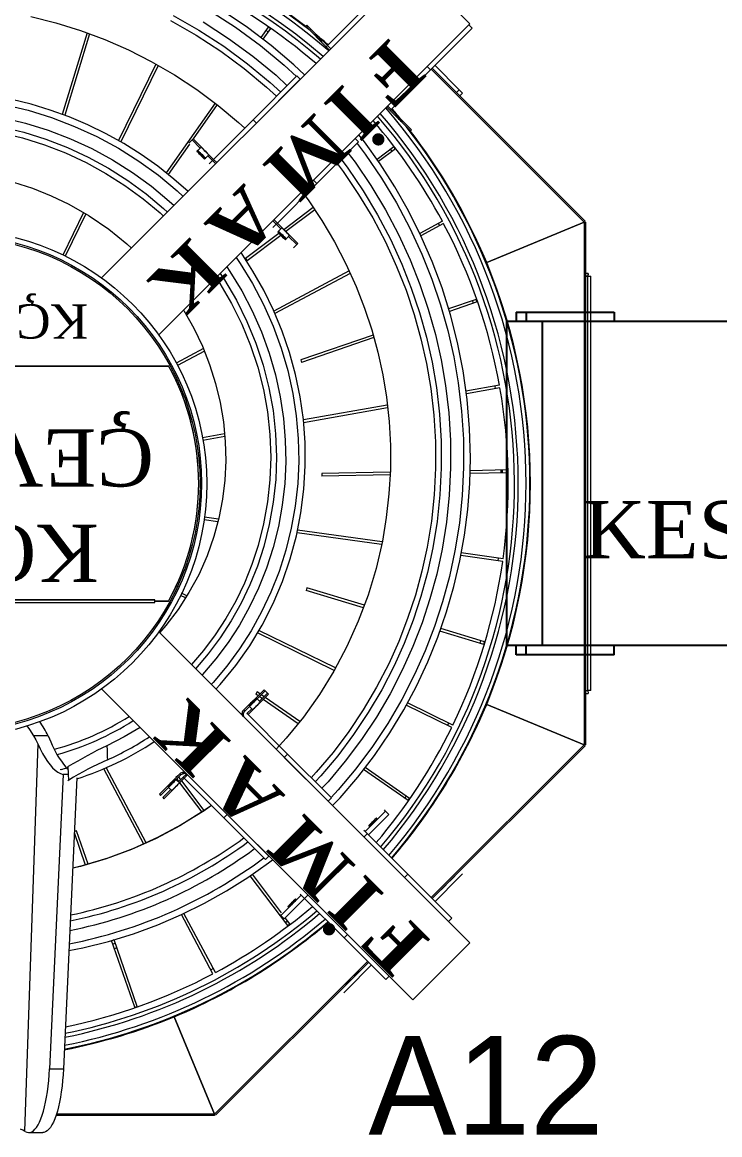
# Model space of a CAD drawing. Header units: millimetres. Extents: x 7703 to 14147, y -5820 to 95.
# Drawn here: x 10778.9 to 10839.9, y -3206.7 to -3109.4 of the extents above; entities that cross this region are included whole.
import ezdxf
from ezdxf.enums import TextEntityAlignment as Align

# ---------------------------------------------------------------- set-up
doc = ezdxf.new("R2010")
doc.units = ezdxf.units.MM
doc.layers.add('Layer1', color=1, linetype='Continuous')
doc.layers.add('Layer2', color=4, linetype='Continuous')
doc.layers.add('Layer5', color=33, linetype='Continuous', lineweight=15)
doc.styles.get("Standard").update_dxf_attribs({"font": 'stylu.ttf', "height": 10})
doc.styles.add('TAKSİM', font='GOTHIC.TTF', dxfattribs={"height": 20})

# ---------------------------------------------------------------- blocks, each defined once
blk = doc.blocks.new('A$C55C01664')
at = {"layer": 'Layer2', "lineweight": 15}
for p, q in [((-2303.15, 458.08), (-2315.33, 458.08)), ((-2311, 118.04), (-2299.41, 456.75)), ((-2299.82, 457.01), (-2299.41, 456.75)), ((-2600, 309.18), (-2466.27, 442.91)), ((-2599.17, 308.35), (-2465.44, 442.08)), ((-2466.27, 442.91), (-2466.27, 442.91)), ((-2465.44, 443.25), (-2326.86, 443.25)), ((-2465.44, 443.25), (-2465.44, 442.91)), ((-2430.13, 356.82), (-2465.44, 442.08)), ((-2465.44, 442.08), (-2430.13, 356.82)), ((-2465.44, 442.08), (-2327.24, 442.08)), ((-2345.19, 147.83), (-2333.37, 402.17)), ((-2321.19, 402.17), (-2333.37, 402.17)), ((-2333.15, 144.87), (-2321.19, 402.17)), ((-2638.72, 342.07), (-2688.63, 292.16)), ((-2638.72, 342.07), (-2366.77, 70.12)), ((-2395.67, 348.5), (-2397.89, 347.73)), ((-2397.89, 347.73), (-2377.75, 289.41)), ((-2395.67, 348.5), (-2375.5, 290.1)), ((-2602.5, 311.68), (-2581.28, 332.89)), ((-2581.28, 332.89), (-2578.37, 335.8)), ((-2578.37, 335.8), (-2578.37, 335.8)), ((-2618.02, 321.37), (-2615.11, 324.29)), ((-2618.02, 321.37), (-2581.6, 284.96)), ((-2615.11, 324.29), (-2578.69, 287.87)), ((-2592.3, 316.88), (-2587.94, 321.25)), ((-2580.24, 328.94), (-2584.61, 324.57)), ((-2466.18, 318.08), (-2438.65, 266.41)), ((-2462.25, 315.72), (-2464.33, 314.61)), ((-2464.1, 319.19), (-2436.54, 267.46)), ((-2688.63, 292.16), (-2416.68, 20.21)), ((-2581.6, 284.96), (-2578.69, 287.87)), ((-2578.69, 287.87), (-2544.19, 253.36)), ((-2669.89, 273.42), (-2672.81, 270.51)), ((-2631.51, 235.04), (-2669.89, 273.42)), ((-2529.47, 277.02), (-2531.35, 275.6)), ((-2531.35, 275.6), (-2527.31, 270.24)), ((-2529.47, 277.02), (-2496.61, 233.49)), ((-2527.38, 274.24), (-2529.25, 272.82)), ((-2634.43, 232.13), (-2672.81, 270.51)), ((-2544.19, 253.36), (-2526.3, 271.25)), ((-2541.27, 250.45), (-2523.39, 268.34)), ((-2523.39, 268.34), (-2526.3, 271.25)), ((-2523.97, 265.83), (-2498.53, 232.13)), ((-2522.43, 267.38), (-2523.39, 268.34)), ((-2789.46, 119.72), (-2655.74, 253.44)), ((-2679.45, 234.73), (-2658.23, 255.94)), ((-2544.19, 253.36), (-2547.1, 250.45)), ((-2544.19, 253.36), (-2541.27, 250.45)), ((-2537.11, 254.61), (-2537.02, 254.52)), ((-2537.02, 254.52), (-2536.25, 253.75)), ((-2530.36, 261.17), (-2530.46, 261.27)), ((-2529.59, 260.4), (-2530.36, 261.17)), ((-2788.63, 118.89), (-2654.91, 252.61)), ((-2663.43, 245.75), (-2667.8, 241.38)), ((-2541.27, 250.45), (-2540.31, 249.49)), ((-2682.36, 231.82), (-2679.45, 234.73)), ((-2675.49, 233.69), (-2671.13, 238.06)), ((-2631.51, 235.04), (-2634.43, 232.13)), ((-2682.36, 231.82), (-2682.36, 231.82)), ((-2634.43, 232.13), (-2599.92, 197.63)), ((-2352.7, 224.09), (-2342.96, 195.88)), ((-2512.89, 216.24), (-2509.98, 219.15)), ((-2512.89, 216.24), (-2476.47, 179.82)), ((-2509.98, 219.15), (-2473.56, 182.74)), ((-2354.97, 223.45), (-2344.88, 194.23)), ((-2405.8, 204.77), (-2370.7, 138.91)), ((-2403.65, 205.74), (-2368.56, 139.89)), ((-2599.92, 197.63), (-2617.81, 179.74)), ((-2597.01, 194.72), (-2614.9, 176.83)), ((-2599.92, 197.63), (-2597.01, 194.72)), ((-2598.96, 196.66), (-2596.05, 199.58)), ((-2597.01, 194.72), (-2596.05, 193.75)), ((-2344.88, 194.23), (-2343.01, 194.88)), ((-2601.07, 190.46), (-2601.17, 190.56)), ((-2600.3, 189.69), (-2601.07, 190.46)), ((-2614.9, 176.83), (-2617.81, 179.74)), ((-2614.9, 176.83), (-2613.93, 175.87)), ((-2607.82, 183.9), (-2607.73, 183.8)), ((-2607.73, 183.8), (-2606.96, 183.04)), ((-2476.47, 179.82), (-2473.56, 182.74)), ((-2473.56, 182.74), (-2439.05, 148.23)), ((-2456.47, 176.43), (-2436.85, 150.44)), ((-2454.51, 177.74), (-2435.17, 152.12)), ((-2634.64, 167.69), (-2635.98, 165.76)), ((-2635.98, 165.76), (-2597.21, 138.66)), ((-2634.64, 167.69), (-2595.78, 140.53)), ((-2631.79, 165.7), (-2633.14, 163.77)), ((-2564.76, 168.29), (-2567.67, 165.38)), ((-2526.38, 129.91), (-2564.76, 168.29)), ((-2439.05, 148.23), (-2421.17, 166.12)), ((-2420.21, 165.16), (-2421.17, 166.12)), ((-2529.29, 127), (-2567.67, 165.38)), ((-2436.14, 145.32), (-2418.26, 163.21)), ((-2435.18, 144.36), (-2417.3, 162.24)), ((-2425.33, 156.14), (-2428.14, 158.95)), ((-2427.28, 158.09), (-2420.21, 165.16)), ((-2417.3, 162.24), (-2418.26, 163.21)), ((-2439.05, 148.23), (-2441.97, 145.32)), ((-2438.09, 147.27), (-2440.84, 144.52)), ((-2438.09, 147.27), (-2439.05, 148.23)), ((-2438.09, 147.27), (-2433.93, 151.43)), ((-2436.02, 149.34), (-2434.35, 147.12)), ((-2434.8, 152.3), (-2431.98, 149.48)), ((-2434.34, 151.02), (-2432.67, 148.8)), ((-2433.52, 146.02), (-2433.49, 145.99)), ((-2433.49, 145.99), (-2431.62, 147.42)), ((-2431.84, 147.7), (-2431.62, 147.42)), ((-2435.18, 144.36), (-2436.14, 145.32)), ((-2337.94, 144.87), (-2333.15, 144.87)), ((-2336.34, 139.22), (-2337.73, 140.53)), ((-2334.39, 139.64), (-2337.67, 138.65)), ((-2331.81, 140.42), (-2332.53, 140.2)), ((-2526.38, 129.91), (-2529.29, 127)), ((-2529.29, 127), (-2494.79, 92.5)), ((-2789.81, -338.17), (-2789.81, 118.89)), ((-2789.46, 118.89), (-2789.81, 118.89)), ((-2789.46, 119.72), (-2789.46, 119.72)), ((-2788.63, 118.89), (-2703.37, 83.57)), ((-2788.63, -338.17), (-2788.63, 118.89)), ((-2703.37, 83.57), (-2788.63, 118.89)), ((-2319.91, 111), (-2322.41, 116.23)), ((-2319.91, 111), (-2307.21, 111)), ((-2673.8, 101.63), (-2634.08, 82.31)), ((-2672.77, 103.75), (-2632.97, 84.38)), ((-2669.24, 102.03), (-2670.27, 99.91)), ((-2539.99, 98.68), (-2509.75, 77.54)), ((-2538.54, 100.53), (-2508.06, 79.23)), ((-2494.79, 92.5), (-2512.68, 74.61)), ((-2491.88, 89.58), (-2509.77, 71.7)), ((-2490.92, 88.62), (-2508.8, 70.74)), ((-2496.04, 85.43), (-2498.85, 88.24)), ((-2493.83, 91.53), (-2497.99, 87.37)), ((-2494.79, 92.5), (-2493.83, 91.53)), ((-2491.88, 89.58), (-2490.92, 88.62)), ((-2504.64, 80.72), (-2511.71, 73.65)), ((-2506.93, 78.44), (-2504.63, 76.83)), ((-2505.51, 81.59), (-2502.69, 78.77)), ((-2794.3, 71.52), (-2794.3, -290.81)), ((-2794.3, 71.52), (-2791.89, 71.52)), ((-2789.81, 74), (-2792.15, 74)), ((-2791.89, 71.52), (-2791.89, 71.51)), ((-2791.75, 71.52), (-2791.89, 71.52)), ((-2791.89, 71.51), (-2791.89, -290.8)), ((-2789.81, 71.53), (-2791.75, 71.53)), ((-2789.81, 71.52), (-2791.75, 71.52)), ((-2509.77, 71.7), (-2512.68, 74.61)), ((-2509.77, 71.7), (-2508.8, 70.74)), ((-2508.61, 76.75), (-2506.32, 75.14)), ((-2505.19, 74.35), (-2502.87, 72.73)), ((-2503.5, 76.04), (-2501.53, 74.67)), ((-2502.87, 72.73), (-2501.53, 74.67)), ((-2571.27, 51.74), (-2504.18, 19.1)), ((-2570.17, 53.82), (-2502.96, 21.12)), ((-2700.87, 31.21), (-2701.56, 28.96)), ((-2700.87, 31.21), (-2662.47, 19.51)), ((-2697.55, 30.2), (-2698.23, 27.95)), ((-2701.56, 28.96), (-2663.23, 17.28)), ((-2596.44, -3.07), (-2546.21, -18.38)), ((-2595.63, -0.86), (-2545.53, -16.12)), ((-2440.1, -9.47), (-2435.64, -11.64)), ((-2425.33, -6.7), (-2413.38, -6.7)), ((-2413.38, -6.7), (-2425.33, -6.7)), ((-2060.44, -5.53), (-2413.38, -5.53)), ((-2060.44, -5.53), (-2413.38, -5.53)), ((-2413.38, -5.53), (-2413.38, -7.88)), ((-2413.38, -5.53), (-2413.38, -7.88)), ((-2413.38, -7.88), (-2060.44, -7.88)), ((-2060.44, -7.88), (-2413.38, -7.88)), ((-2546.21, -18.38), (-2545.53, -16.12)), ((-2441.39, -11.46), (-2436.65, -13.76)), ((-2717.71, -43.71), (-2681.12, -48.82)), ((-2717.38, -41.38), (-2680.7, -46.5)), ((-2713.49, -41.93), (-2713.81, -44.26)), ((-2611.46, -56.17), (-2537.6, -66.48)), ((-2611.99, -58.47), (-2538.06, -68.79)), ((-2468.33, -76.15), (-2456.38, -77.82)), ((-2468.94, -78.44), (-2456.62, -80.16)), ((-2618.91, -117.17), (-2559.33, -116.07)), ((-2559.27, -118.42), (-2559.33, -116.07)), ((-2721.69, -119.05), (-2688.75, -118.45)), ((-2721.69, -119.05), (-2721.64, -121.41)), ((-2721.64, -121.41), (-2688.81, -120.8)), ((-2717.18, -118.97), (-2717.18, -121.33)), ((-2716.06, -118.95), (-2716.06, -121.3)), ((-2619.02, -119.52), (-2559.27, -118.42)), ((-2474.45, -150.56), (-2455.29, -147.16)), ((-2474.23, -152.91), (-2454.92, -149.49)), ((-2616.71, -175.78), (-2543.34, -162.77)), ((-2616.46, -178.12), (-2543.17, -165.13)), ((-2714.96, -193.2), (-2685.59, -187.99)), ((-2714.55, -195.51), (-2685.27, -190.32)), ((-2711.09, -192.51), (-2710.68, -194.83)), ((-2456.55, -225.35), (-2433.02, -212.82)), ((-2425.65, -212), (-2048.17, -212)), ((-2048.49, -212.59), (-2425.33, -212.59)), ((-2389.18, -212), (-2389.77, -212.59)), ((-2366.9, -212.59), (-2367.49, -212)), ((-2604.72, -237.2), (-2541.56, -215.39)), ((-2604.07, -239.46), (-2540.78, -217.61)), ((-2540.78, -217.61), (-2541.56, -215.39)), ((-2455.68, -227.56), (-2431.89, -214.88)), ((-2688.63, -511.45), (-2416.68, -239.5)), ((-2695.06, -268.4), (-2670.79, -260.02)), ((-2694.29, -270.62), (-2670.09, -262.27)), ((-2584.06, -293.31), (-2518.3, -258.26)), ((-2583.09, -295.45), (-2517.4, -260.45)), ((-2695.06, -268.4), (-2694.29, -270.62)), ((-2691.77, -267.26), (-2691, -269.49)), ((-2791.89, -290.81), (-2794.3, -290.81)), ((-2791.89, -290.81), (-2791.89, -290.8)), ((-2791.75, -290.81), (-2791.89, -290.81)), ((-2789.81, -290.81), (-2791.75, -290.81)), ((-2791.75, -290.82), (-2789.81, -290.82)), ((-2638.72, -561.36), (-2366.77, -289.41)), ((-2792.15, -292.12), (-2792.15, -293.29)), ((-2791.95, -292.12), (-2792.15, -292.12)), ((-2792.15, -293.29), (-2789.81, -293.29)), ((-2703.37, -302.85), (-2788.63, -338.17)), ((-2788.63, -338.17), (-2703.37, -302.85)), ((-2523.4, -326.57), (-2493.97, -304.35)), ((-2521.72, -328.25), (-2492.55, -306.23)), ((-2492.55, -306.23), (-2493.97, -304.35)), ((-2352.92, -345.36), (-2334.91, -308.36)), ((-2350.87, -346.52), (-2332.81, -309.41)), ((-2537.29, -318.51), (-2538.25, -319.47)), ((-2520.36, -337.36), (-2538.25, -319.47)), ((-2534.38, -315.6), (-2537.29, -318.51)), ((-2530.22, -325.58), (-2537.29, -318.51)), ((-2665.74, -336.83), (-2645.89, -326.25)), ((-2664.64, -338.91), (-2644.84, -328.36)), ((-2553.06, -348.97), (-2527.82, -329.9)), ((-2528.17, -323.54), (-2531.08, -326.45)), ((-2527.4, -322.77), (-2528.17, -323.54)), ((-2524.43, -333.1), (-2521.52, -330.19)), ((-2521.52, -330.19), (-2520.75, -329.42)), ((-2789.81, -338.17), (-2789.46, -338.17)), ((-2789.46, -339), (-2789.46, -339)), ((-2655.74, -472.73), (-2789.46, -339)), ((-2654.9, -471.9), (-2788.63, -338.17)), ((-2662.27, -334.98), (-2661.17, -337.06)), ((-2554.87, -371.86), (-2520.36, -337.36)), ((-2551.75, -350.92), (-2526.14, -331.58)), ((-2519.4, -336.4), (-2523.56, -332.24)), ((-2519.4, -336.4), (-2520.36, -337.36)), ((-2520.36, -337.36), (-2517.45, -340.27)), ((-2519.4, -336.4), (-2516.49, -333.48)), ((-2519.4, -336.4), (-2516.49, -339.31)), ((-2591.29, -408.28), (-2554.87, -371.86)), ((-2588.37, -411.19), (-2551.96, -374.77)), ((-2551.96, -374.77), (-2554.87, -371.86)), ((-2465.92, -442.32), (-2423.2, -381.19)), ((-2443.64, -406.33), (-2425.05, -379.73)), ((-2623.58, -402.2), (-2608.87, -391.1)), ((-2622.16, -404.08), (-2607.5, -393.02)), ((-2499.13, -427.6), (-2464.63, -393.09)), ((-2464.63, -393.09), (-2467.54, -390.18)), ((-2463.66, -392.13), (-2466.58, -389.22)), ((-2464.63, -393.09), (-2463.66, -392.13)), ((-2464.63, -393.09), (-2446.74, -410.98)), ((-2463.66, -392.13), (-2460.75, -389.22)), ((-2463.66, -392.13), (-2459.51, -396.29)), ((-2457.46, -394.25), (-2460.37, -397.16)), ((-2456.69, -393.48), (-2457.46, -394.25)), ((-2623.58, -402.2), (-2622.16, -404.08)), ((-2620.8, -400.11), (-2619.38, -401.98)), ((-2588.37, -411.19), (-2591.29, -408.28)), ((-2453.72, -403.81), (-2450.8, -400.9)), ((-2452.85, -402.95), (-2445.78, -410.02)), ((-2450.8, -400.9), (-2450.03, -400.13)), ((-2442.87, -407.11), (-2445.78, -410.02)), ((-2416.13, -475.28), (-2383.54, -408.28)), ((-2636.74, -417.96), (-2637.7, -418.92)), ((-2618.85, -435.84), (-2636.74, -417.96)), ((-2467.8, -440.91), (-2446.83, -410.89)), ((-2446.74, -410.98), (-2445.78, -410.02)), ((-2414.09, -476.46), (-2381.48, -409.43)), ((-2619.81, -436.81), (-2637.7, -418.92)), ((-2502.04, -424.69), (-2540.42, -463.07)), ((-2499.13, -427.6), (-2537.51, -465.98)), ((-2502.04, -424.69), (-2499.13, -427.6)), ((-2654.32, -471.31), (-2619.81, -436.81)), ((-2618.85, -435.84), (-2619.81, -436.81)), ((-2619.81, -436.81), (-2616.9, -439.72)), ((-2618.85, -435.84), (-2615.94, -438.76)), ((-2356.23, -502.91), (-2334.49, -431.58)), ((-2354.01, -503.71), (-2332.28, -432.39)), ((-2679.86, -448.6), (-2682.36, -451.1)), ((-2682.36, -451.1), (-2679.45, -454.01)), ((-2676.95, -451.51), (-2679.45, -454.01)), ((-2679.45, -454.01), (-2658.23, -475.22)), ((-2540.42, -463.07), (-2537.51, -465.98)), ((-2690.73, -507.73), (-2654.32, -471.31)), ((-2687.82, -510.64), (-2651.4, -474.22)), ((-2651.4, -474.22), (-2654.32, -471.31)), ((-2598.58, -527.05), (-2564.07, -492.54)), ((-2564.07, -492.54), (-2566.99, -489.63)), ((-2563.11, -491.58), (-2566.02, -488.67)), ((-2564.07, -492.54), (-2563.11, -491.58)), ((-2564.07, -492.54), (-2546.19, -510.43)), ((-2563.11, -491.58), (-2545.23, -509.47)), ((-2514.25, -507.37), (-2507.77, -498.1)), ((-2512.32, -508.71), (-2505.89, -499.52)), ((-2512.25, -504.52), (-2510.33, -505.87)), ((-2687.82, -510.64), (-2690.73, -507.73)), ((-2688.63, -511.45), (-2638.72, -561.36)), ((-2546.19, -510.43), (-2545.23, -509.47)), ((-2514.25, -507.37), (-2512.32, -508.71))]:
    blk.add_line(p, q, dxfattribs=at)
at = {"layer": 'Layer2', "lineweight": 15, "flags": 128}
for points in [[(-2333.37, 402.17), (-2333.07, 407.42), (-2332.66, 412.56), (-2332.14, 417.55), (-2331.52, 422.36), (-2330.8, 426.97), (-2329.98, 431.34), (-2329.07, 435.46), (-2328.08, 439.29), (-2327, 442.81), (-2325.86, 446.01), (-2324.64, 448.87), (-2323.37, 451.36), (-2322.05, 453.48), (-2320.68, 455.21), (-2319.27, 456.54), (-2317.84, 457.46), (-2316.39, 457.97), (-2315.33, 458.08)], [(-2299.82, 457.01), (-2301.28, 457.75), (-2302.75, 458.07), (-2304.21, 457.97), (-2305.66, 457.46), (-2307.09, 456.54), (-2308.5, 455.21), (-2309.87, 453.48), (-2311.19, 451.36), (-2312.46, 448.87), (-2313.68, 446.01), (-2314.82, 442.81), (-2315.9, 439.29), (-2316.89, 435.46), (-2317.8, 431.34), (-2318.62, 426.97), (-2319.34, 422.36), (-2319.96, 417.55), (-2320.48, 412.56), (-2320.89, 407.42), (-2321.19, 402.17)], [(-2299.41, 456.75), (-2297.84, 455.87), (-2295.85, 455.02)], [(-2465.44, 442.91), (-2465.44, 442.53), (-2465.44, 442.08)], [(-2338.17, 298.91), (-2350.33, 296.56), (-2372.65, 290.98), (-2394.49, 284.24), (-2415.8, 276.38), (-2436.52, 267.46), (-2456.61, 257.53), (-2476.01, 246.64), (-2494.69, 234.84), (-2512.62, 222.19), (-2516.1, 219.46)], [(-2533.65, 257.8), (-2532.67, 258.79), (-2531.78, 259.69), (-2531.06, 260.42), (-2530.58, 260.93), (-2530.37, 261.16), (-2530.45, 261.1), (-2530.83, 260.74), (-2531.46, 260.13), (-2532.28, 259.32), (-2533.23, 258.38), (-2534.22, 257.39), (-2535.17, 256.43), (-2535.98, 255.61), (-2536.59, 254.98), (-2536.94, 254.61), (-2537.01, 254.52), (-2536.77, 254.73), (-2536.27, 255.22), (-2535.53, 255.94), (-2534.63, 256.83), (-2533.65, 257.8)], [(-2532.88, 257.03), (-2531.9, 258.02), (-2531.01, 258.92), (-2530.3, 259.65), (-2529.81, 260.16), (-2529.6, 260.39), (-2529.69, 260.33), (-2530.06, 259.97), (-2530.69, 259.36), (-2531.51, 258.55), (-2532.46, 257.61), (-2533.45, 256.62), (-2534.4, 255.66), (-2535.21, 254.84), (-2535.82, 254.21), (-2536.17, 253.84), (-2536.24, 253.75), (-2536, 253.96), (-2535.5, 254.45), (-2534.76, 255.17), (-2533.87, 256.06), (-2532.88, 257.03)], [(-2462.75, 171.93), (-2456.29, 176.57), (-2436.43, 188.95), (-2415.55, 200.14), (-2394.07, 209.89), (-2372.09, 218.15), (-2349.7, 224.91), (-2341.52, 226.8)], [(-2462.73, 171.91), (-2455.04, 177.39), (-2435.06, 189.73), (-2414.31, 200.74), (-2392.89, 210.36), (-2370.87, 218.55), (-2348.37, 225.25), (-2341.52, 226.8)], [(-2604.44, 187.17), (-2605.42, 186.19), (-2606.31, 185.29), (-2607.03, 184.55), (-2607.51, 184.05), (-2607.72, 183.82), (-2607.64, 183.88), (-2607.26, 184.23), (-2606.64, 184.84), (-2605.81, 185.65), (-2604.86, 186.6), (-2603.87, 187.59), (-2602.92, 188.54), (-2602.11, 189.37), (-2601.5, 189.99), (-2601.15, 190.37), (-2601.09, 190.45), (-2601.32, 190.24), (-2601.82, 189.76), (-2602.56, 189.04), (-2603.46, 188.15), (-2604.44, 187.17)], [(-2603.67, 186.4), (-2604.65, 185.42), (-2605.54, 184.52), (-2606.26, 183.79), (-2606.74, 183.28), (-2606.95, 183.05), (-2606.87, 183.11), (-2606.49, 183.46), (-2605.87, 184.07), (-2605.04, 184.88), (-2604.09, 185.83), (-2603.1, 186.82), (-2602.15, 187.77), (-2601.34, 188.6), (-2600.73, 189.23), (-2600.38, 189.6), (-2600.32, 189.68), (-2600.55, 189.47), (-2601.05, 188.99), (-2601.79, 188.27), (-2602.69, 187.38), (-2603.67, 186.4)], [(-2568.63, 172.15), (-2575.14, 165.34), (-2590.72, 147.14), (-2605.22, 128.19), (-2618.61, 108.56), (-2630.86, 88.33), (-2641.97, 67.56), (-2651.91, 46.33), (-2660.67, 24.7), (-2668.25, 2.75), (-2674.65, -19.47), (-2679.87, -41.87), (-2683.91, -64.4), (-2686.79, -86.99), (-2688.52, -109.58), (-2689.1, -132.11), (-2688.4, -157.72), (-2686.28, -183.08), (-2682.77, -208.13), (-2677.91, -232.79), (-2671.74, -256.99), (-2664.33, -280.66), (-2655.7, -303.74), (-2645.93, -326.18), (-2635.07, -347.91), (-2623.17, -368.9), (-2610.3, -389.1), (-2596.51, -408.46), (-2591.71, -414.53)], [(-2590.04, -407.03), (-2597.19, -397.67), (-2611.41, -376.75), (-2624.43, -355.14), (-2636.21, -332.9), (-2646.71, -310.12), (-2655.44, -288.2), (-2662.99, -265.91), (-2669.36, -243.32), (-2674.54, -220.49), (-2678.53, -197.49), (-2681.43, -172.91), (-2682.98, -148.28), (-2683.16, -123.67), (-2682, -99.16), (-2679.49, -74.81), (-2675.65, -50.71), (-2670.84, -28.28), (-2664.88, -6.19), (-2657.8, 15.51), (-2649.63, 36.75), (-2640.39, 57.48), (-2629.26, 79.21), (-2616.97, 100.21), (-2603.56, 120.44), (-2589.09, 139.82), (-2573.59, 158.31), (-2567.3, 165.01)], [(-2581.92, -398.92), (-2588.3, -390.55), (-2602.15, -370.13), (-2614.81, -349.03), (-2626.27, -327.34), (-2636.48, -305.11), (-2644.96, -283.72), (-2652.3, -261.99), (-2658.48, -239.96), (-2663.5, -217.7), (-2667.35, -195.26), (-2670.16, -171.3), (-2671.63, -147.3), (-2671.78, -123.31), (-2670.61, -99.42), (-2668.13, -75.71), (-2664.36, -52.23), (-2659.64, -30.38), (-2653.81, -8.86), (-2646.88, 12.26), (-2638.89, 32.94), (-2629.87, 53.12), (-2619, 74.26), (-2607, 94.7), (-2593.92, 114.38), (-2579.8, 133.23), (-2564.69, 151.21), (-2559.26, 156.97)], [(-2431.43, 155.58), (-2430.45, 156.57), (-2429.56, 157.47), (-2428.85, 158.2), (-2428.36, 158.71), (-2428.15, 158.94), (-2428.24, 158.88), (-2428.61, 158.52), (-2429.24, 157.91), (-2430.06, 157.1), (-2431.01, 156.16), (-2432, 155.17), (-2432.95, 154.21), (-2433.76, 153.39), (-2434.37, 152.76), (-2434.72, 152.39), (-2434.79, 152.3), (-2434.55, 152.51), (-2434.05, 153), (-2433.31, 153.72), (-2432.42, 154.61), (-2431.43, 155.58)], [(-2428.52, 152.67), (-2427.54, 153.66), (-2426.65, 154.55), (-2425.93, 155.29), (-2425.45, 155.8), (-2425.24, 156.03), (-2425.32, 155.96), (-2425.7, 155.61), (-2426.32, 155), (-2427.15, 154.19), (-2428.1, 153.25), (-2429.09, 152.25), (-2430.04, 151.3), (-2430.85, 150.48), (-2431.46, 149.85), (-2431.81, 149.48), (-2431.87, 149.39), (-2431.64, 149.6), (-2431.14, 150.09), (-2430.4, 150.81), (-2429.5, 151.69), (-2428.52, 152.67)], [(-2576.13, -393.13), (-2581.96, -385.47), (-2595.53, -365.4), (-2607.95, -344.68), (-2619.18, -323.37), (-2629.19, -301.53), (-2637.49, -280.53), (-2644.67, -259.19), (-2650.72, -237.55), (-2655.63, -215.7), (-2659.38, -193.68), (-2662.11, -170.16), (-2663.53, -146.59), (-2663.66, -123.06), (-2662.49, -99.62), (-2660.03, -76.34), (-2656.31, -53.31), (-2651.66, -31.88), (-2645.91, -10.77), (-2639.1, 9.94), (-2631.24, 30.22), (-2622.36, 50.01), (-2611.68, 70.74), (-2599.89, 90.77), (-2587.04, 110.05), (-2573.17, 128.53), (-2558.33, 146.14), (-2553.53, 151.23)], [(-2572.55, -389.54), (-2578.03, -382.32), (-2591.44, -362.47), (-2603.7, -341.98), (-2614.78, -320.91), (-2624.67, -299.32), (-2632.86, -278.55), (-2639.95, -257.45), (-2645.91, -236.07), (-2650.75, -214.46), (-2654.45, -192.7), (-2657.13, -169.45), (-2658.52, -146.16), (-2658.63, -122.9), (-2657.45, -99.73), (-2655.01, -76.74), (-2651.32, -53.98), (-2646.71, -32.81), (-2641.02, -11.96), (-2634.27, 8.51), (-2626.49, 28.54), (-2617.71, 48.09), (-2607.14, 68.55), (-2595.49, 88.34), (-2582.78, 107.37), (-2569.07, 125.61), (-2554.4, 143), (-2549.98, 147.68)], [(-2427.75, 151.9), (-2426.77, 152.89), (-2425.88, 153.79), (-2425.16, 154.52), (-2424.68, 155.03), (-2424.47, 155.26), (-2424.55, 155.2), (-2424.93, 154.84), (-2425.55, 154.23), (-2426.38, 153.42), (-2427.33, 152.48), (-2428.32, 151.48), (-2429.27, 150.53), (-2430.08, 149.71), (-2430.69, 149.08), (-2431.04, 148.71), (-2431.11, 148.62), (-2430.87, 148.83), (-2430.37, 149.32), (-2429.63, 150.04), (-2428.73, 150.92), (-2427.75, 151.9)], [(-2338.16, 149.86), (-2337.34, 150.42), (-2337.33, 150.42)], [(-2338.16, 149.86), (-2337.93, 144.48), (-2337.64, 138.02)], [(-2441.97, 145.32), (-2441.34, 144.81), (-2440.63, 144.43), (-2439.86, 144.19), (-2439.05, 144.12), (-2438.25, 144.19), (-2437.48, 144.43), (-2436.77, 144.81), (-2436.14, 145.32)], [(-2441, 144.36), (-2440.38, 143.85), (-2439.67, 143.47), (-2438.9, 143.23), (-2438.09, 143.15), (-2437.29, 143.23), (-2436.52, 143.47), (-2435.8, 143.85), (-2435.18, 144.36)], [(-2311, 118.04), (-2313.04, 122.49), (-2315.13, 126.57), (-2317.27, 130.26), (-2319.46, 133.57), (-2321.68, 136.49), (-2323.93, 138.99), (-2326.21, 141.09), (-2328.51, 142.77), (-2330.83, 144.03), (-2333.15, 144.87)], [(-2371.28, 119.86), (-2371.47, 123.73), (-2371.75, 129.69), (-2371.86, 132.1)], [(-2788.63, 118.89), (-2789.08, 118.89), (-2789.46, 118.89)], [(-2544.38, -361.37), (-2547.2, -357.62), (-2559.3, -339.51), (-2570.35, -320.82), (-2580.32, -301.61), (-2589.19, -281.94), (-2596.53, -263.04), (-2602.86, -243.84), (-2608.17, -224.39), (-2612.45, -204.76), (-2615.7, -184.99), (-2618.02, -163.88), (-2619.16, -142.75), (-2619.14, -121.66), (-2617.96, -100.66), (-2615.63, -79.84), (-2612.17, -59.24), (-2606.66, -35.34), (-2599.63, -11.95), (-2591.13, 10.86), (-2581.21, 32.97), (-2569.85, 54.43), (-2557.16, 75.02), (-2543.2, 94.65), (-2528.05, 113.26), (-2519.23, 122.76)], [(-2400.36, 103.72), (-2386.37, 112.1), (-2371.28, 119.86)], [(-2307.21, 111), (-2309.3, 114.57), (-2311, 118.04)], [(-2301.39, 102.44), (-2303.61, 105.55), (-2307.21, 111)], [(-2502.22, 84.95), (-2503.2, 83.97), (-2504.09, 83.07), (-2504.81, 82.34), (-2505.29, 81.83), (-2505.5, 81.6), (-2505.42, 81.66), (-2505.04, 82.01), (-2504.42, 82.62), (-2503.59, 83.43), (-2502.64, 84.38), (-2501.65, 85.37), (-2500.7, 86.32), (-2499.89, 87.15), (-2499.28, 87.78), (-2498.93, 88.15), (-2498.87, 88.23), (-2499.1, 88.02), (-2499.6, 87.54), (-2500.34, 86.82), (-2501.24, 85.93), (-2502.22, 84.95)], [(-2491.88, 95.41), (-2491.37, 94.78), (-2490.99, 94.07), (-2490.75, 93.3), (-2490.67, 92.5), (-2490.75, 91.69), (-2490.99, 90.92), (-2491.37, 90.21), (-2491.88, 89.58)], [(-2490.92, 94.45), (-2490.41, 93.82), (-2490.02, 93.11), (-2489.79, 92.34), (-2489.71, 91.53), (-2489.79, 90.73), (-2490.02, 89.96), (-2490.41, 89.25), (-2490.92, 88.62)], [(-2499.31, 82.04), (-2500.29, 81.06), (-2501.18, 80.16), (-2501.9, 79.42), (-2502.38, 78.92), (-2502.59, 78.69), (-2502.51, 78.75), (-2502.13, 79.1), (-2501.51, 79.71), (-2500.68, 80.52), (-2499.73, 81.47), (-2498.74, 82.46), (-2497.79, 83.41), (-2496.98, 84.24), (-2496.37, 84.86), (-2496.02, 85.24), (-2495.95, 85.32), (-2496.19, 85.11), (-2496.69, 84.63), (-2497.43, 83.91), (-2498.33, 83.02), (-2499.31, 82.04)], [(-2498.54, 81.27), (-2499.52, 80.29), (-2500.41, 79.39), (-2501.13, 78.65), (-2501.61, 78.15), (-2501.82, 77.92), (-2501.74, 77.98), (-2501.36, 78.33), (-2500.74, 78.94), (-2499.91, 79.75), (-2498.96, 80.7), (-2497.97, 81.69), (-2497.02, 82.64), (-2496.21, 83.47), (-2495.6, 84.09), (-2495.25, 84.47), (-2495.19, 84.55), (-2495.42, 84.34), (-2495.92, 83.86), (-2496.66, 83.14), (-2497.56, 82.25), (-2498.54, 81.27)], [(-2791.75, 71.53), (-2791.8, 71.63), (-2791.85, 71.89), (-2791.9, 72.29), (-2791.95, 72.77), (-2792, 73.24), (-2792.05, 73.64), (-2792.1, 73.91), (-2792.15, 74)], [(-2466.63, 70.15), (-2470.4, 66.19), (-2483.94, 49.7), (-2496.2, 32.33), (-2507.14, 14.19), (-2516.72, -4.59), (-2524.91, -23.92), (-2531.7, -43.68), (-2537.07, -63.77), (-2541.04, -84.08), (-2543.62, -104.51), (-2544.81, -124.95), (-2544.64, -145.31), (-2543.14, -165.51), (-2540.35, -185.44), (-2536.31, -205.04), (-2531.06, -224.22), (-2524.66, -242.91), (-2517.15, -261.04), (-2508.61, -278.56), (-2499.08, -295.41), (-2488.66, -311.48)], [(-2484.36, -307.18), (-2487.98, -302.05), (-2498.68, -284.55), (-2508.32, -266.15), (-2516.69, -247.25), (-2523.75, -227.93), (-2529.49, -208.28), (-2533.89, -188.39), (-2536.9, -168.7), (-2538.62, -148.96), (-2539.04, -129.25), (-2538.19, -109.64), (-2536.02, -89.88), (-2532.56, -70.41), (-2527.85, -51.3), (-2521.9, -32.64), (-2514.77, -14.51), (-2506.65, 2.71), (-2497.48, 19.27), (-2487.29, 35.13), (-2476.15, 50.21), (-2464.13, 64.45), (-2462.55, 66.08)], [(-2476.2, -299.02), (-2478.94, -295.11), (-2489.21, -278.22), (-2498.46, -260.46), (-2506.47, -242.22), (-2513.22, -223.59), (-2518.69, -204.64), (-2522.88, -185.47), (-2525.73, -166.5), (-2527.32, -147.49), (-2527.68, -128.51), (-2526.8, -109.64), (-2524.66, -90.63), (-2521.27, -71.91), (-2516.68, -53.54), (-2510.91, -35.61), (-2503.99, -18.2), (-2496.14, -1.67), (-2487.27, 14.22), (-2477.43, 29.43), (-2466.68, 43.88), (-2455.09, 57.52), (-2454.55, 58.08)], [(-2470.34, -293.15), (-2474.12, -287.64), (-2484.61, -269.78), (-2493.78, -251.33), (-2501.58, -232.38), (-2508, -213.04), (-2513.02, -193.4), (-2516.66, -173.33), (-2518.86, -153.17), (-2519.61, -133.01), (-2518.93, -112.97), (-2516.83, -93.14), (-2513.36, -73.62), (-2508.53, -54.51), (-2502.95, -37.43), (-2496.31, -20.83), (-2488.64, -4.8), (-2479.98, 10.62), (-2470.4, 25.36), (-2459.93, 39.37), (-2448.83, 52.36)], [(-2466.72, -289.54), (-2470.1, -284.61), (-2480.39, -267.04), (-2489.37, -248.89), (-2497.02, -230.26), (-2503.3, -211.24), (-2508.2, -191.94), (-2511.75, -172.21), (-2513.88, -152.4), (-2514.59, -132.6), (-2513.89, -112.91), (-2511.81, -93.43), (-2508.36, -74.27), (-2503.6, -55.51), (-2498.09, -38.75), (-2491.54, -22.47), (-2483.99, -6.73), (-2475.47, 8.39), (-2466.04, 22.84), (-2455.74, 36.57), (-2445.26, 48.79)], [(-2438.33, -261.15), (-2438.53, -260.86), (-2447.24, -245.56), (-2454.8, -229.78), (-2461.19, -213.62), (-2466.39, -197.16), (-2470.4, -180.47), (-2473.24, -163.44), (-2474.84, -146.37), (-2475.22, -129.34), (-2474.39, -112.44), (-2472.37, -95.76), (-2469.19, -79.37), (-2464.88, -63.37), (-2458.88, -46.29), (-2451.61, -29.86), (-2443.14, -14.18), (-2433.55, 0.68), (-2422.9, 14.63), (-2417.36, 20.89)], [(-2792.15, -293.29), (-2792.1, -293.2), (-2792.05, -292.93), (-2792, -292.53), (-2791.95, -292.06), (-2791.9, -291.58), (-2791.85, -291.18), (-2791.8, -290.91), (-2791.75, -290.82)], [(-2059.47, -337), (-2065.59, -341.13), (-2083.86, -351.61), (-2102.74, -360.66), (-2121.47, -368.03), (-2140.56, -374.01), (-2159.92, -378.59), (-2179.44, -381.77), (-2199.03, -383.54), (-2218.58, -383.91), (-2237.99, -382.89), (-2255.57, -380.76), (-2272.89, -377.51), (-2289.87, -373.16), (-2306.43, -367.74), (-2322.52, -361.28), (-2338.06, -353.84), (-2355.99, -343.6), (-2372.94, -332.07), (-2388.82, -319.33), (-2392.87, -315.52)], [(-2527.72, -329.74), (-2528.7, -328.76), (-2529.6, -327.87), (-2530.33, -327.15), (-2530.84, -326.66), (-2531.07, -326.45), (-2531.01, -326.54), (-2530.66, -326.91), (-2530.05, -327.54), (-2529.23, -328.36), (-2528.29, -329.32), (-2527.3, -330.31), (-2526.34, -331.25), (-2525.52, -332.07), (-2524.89, -332.68), (-2524.52, -333.03), (-2524.43, -333.09), (-2524.64, -332.86), (-2525.13, -332.35), (-2525.85, -331.62), (-2526.74, -330.72), (-2527.72, -329.74)], [(-2524.8, -326.82), (-2525.79, -325.85), (-2526.69, -324.96), (-2527.42, -324.24), (-2527.93, -323.75), (-2528.16, -323.54), (-2528.1, -323.63), (-2527.74, -324), (-2527.13, -324.63), (-2526.32, -325.45), (-2525.38, -326.4), (-2524.38, -327.4), (-2523.43, -328.34), (-2522.61, -329.15), (-2521.98, -329.76), (-2521.61, -330.12), (-2521.52, -330.18), (-2521.73, -329.95), (-2522.22, -329.44), (-2522.94, -328.71), (-2523.83, -327.81), (-2524.8, -326.82)], [(-2524.03, -326.05), (-2525.02, -325.08), (-2525.92, -324.19), (-2526.65, -323.47), (-2527.16, -322.98), (-2527.39, -322.77), (-2527.33, -322.86), (-2526.97, -323.23), (-2526.36, -323.86), (-2525.55, -324.68), (-2524.61, -325.64), (-2523.62, -326.63), (-2522.66, -327.57), (-2521.84, -328.38), (-2521.21, -328.99), (-2520.84, -329.35), (-2520.75, -329.41), (-2520.96, -329.18), (-2521.45, -328.67), (-2522.17, -327.94), (-2523.06, -327.04), (-2524.03, -326.05)], [(-2789.46, -338.17), (-2789.08, -338.17), (-2788.63, -338.17)], [(-2027.45, -369.03), (-2030.9, -371.53), (-2047.35, -382.03), (-2064.32, -391.51), (-2081.75, -399.94), (-2100.58, -407.68), (-2119.77, -414.21), (-2139.25, -419.52), (-2158.93, -423.58), (-2178.74, -426.4), (-2198.6, -427.98), (-2218.43, -428.32), (-2238.16, -427.43), (-2258.63, -425.2), (-2278.82, -421.65), (-2298.64, -416.82), (-2318.01, -410.74), (-2336.86, -403.45), (-2355.11, -394.98), (-2372.76, -385.34), (-2389.67, -374.62), (-2405.76, -362.87), (-2420.97, -350.16), (-2424.32, -346.96)], [(-2031.05, -365.43), (-2034.02, -367.58), (-2050.23, -377.9), (-2066.95, -387.22), (-2084.12, -395.5), (-2105.35, -404.1), (-2127.03, -411.13), (-2149.05, -416.57), (-2171.28, -420.42), (-2193.62, -422.67), (-2215.94, -423.32), (-2238.14, -422.4), (-2258.29, -420.17), (-2278.15, -416.66), (-2297.65, -411.89), (-2316.71, -405.88), (-2335.24, -398.68), (-2353.18, -390.33), (-2370.53, -380.83), (-2387.15, -370.26), (-2402.96, -358.69), (-2417.9, -346.17), (-2420.78, -343.42)], [(-2021.69, -374.78), (-2029.97, -380.67), (-2049.07, -392.43), (-2068.82, -402.85), (-2089.12, -411.91), (-2109.51, -419.45), (-2130.25, -425.62), (-2151.25, -430.41), (-2172.43, -433.81), (-2194.14, -435.85), (-2215.84, -436.45), (-2237.43, -435.61), (-2258.81, -433.36), (-2279.9, -429.7), (-2300.24, -424.79), (-2320.13, -418.59), (-2339.48, -411.14), (-2358.21, -402.49), (-2376.36, -392.63), (-2393.73, -381.66), (-2410.27, -369.63), (-2425.91, -356.61), (-2430.04, -352.69)], [(-2442.28, -364.92), (-2429.96, -375.84), (-2415.88, -386.99), (-2401.26, -397.33), (-2386.15, -406.83), (-2370.61, -415.47), (-2354.7, -423.24), (-2338.45, -430.14), (-2321.93, -436.15), (-2305.18, -441.27), (-2288.26, -445.5)], [(-2013.54, -382.93), (-2023.05, -389.71), (-2042.76, -401.91), (-2063.14, -412.73), (-2084.11, -422.14), (-2105.17, -429.98), (-2126.6, -436.41), (-2148.31, -441.41), (-2170.21, -444.98), (-2192.66, -447.15), (-2215.1, -447.82), (-2237.44, -447), (-2259.58, -444.72), (-2281.42, -440.99), (-2302.49, -435.96), (-2323.09, -429.59), (-2343.15, -421.92), (-2362.57, -413.01), (-2381.39, -402.85), (-2399.42, -391.52), (-2416.6, -379.1), (-2432.85, -365.64), (-2438.07, -360.71)], [(-2457.08, -400.52), (-2456.1, -401.5), (-2455.2, -402.39), (-2454.47, -403.11), (-2453.96, -403.6), (-2453.73, -403.81), (-2453.79, -403.72), (-2454.14, -403.35), (-2454.75, -402.72), (-2455.56, -401.89), (-2456.51, -400.94), (-2457.5, -399.95), (-2458.45, -399.01), (-2459.28, -398.19), (-2459.91, -397.58), (-2460.28, -397.23), (-2460.36, -397.17), (-2460.15, -397.4), (-2459.67, -397.91), (-2458.95, -398.64), (-2458.06, -399.54), (-2457.08, -400.52)], [(-2454.17, -397.61), (-2453.19, -398.59), (-2452.29, -399.48), (-2451.55, -400.2), (-2451.05, -400.68), (-2450.82, -400.89), (-2450.88, -400.81), (-2451.23, -400.44), (-2451.84, -399.81), (-2452.65, -398.98), (-2453.6, -398.03), (-2454.59, -397.04), (-2455.54, -396.09), (-2456.37, -395.28), (-2456.99, -394.67), (-2457.37, -394.32), (-2457.45, -394.26), (-2457.24, -394.49), (-2456.76, -395), (-2456.04, -395.73), (-2455.15, -396.63), (-2454.17, -397.61)], [(-2453.4, -396.84), (-2452.42, -397.82), (-2451.52, -398.71), (-2450.78, -399.43), (-2450.28, -399.92), (-2450.05, -400.12), (-2450.11, -400.04), (-2450.46, -399.67), (-2451.07, -399.04), (-2451.88, -398.21), (-2452.83, -397.26), (-2453.82, -396.27), (-2454.77, -395.33), (-2455.6, -394.51), (-2456.22, -393.9), (-2456.6, -393.55), (-2456.68, -393.49), (-2456.47, -393.72), (-2455.99, -394.23), (-2455.27, -394.96), (-2454.38, -395.86), (-2453.4, -396.84)], [(-2627.16, -429.18), (-2628.15, -428.2), (-2629.04, -427.32), (-2629.78, -426.6), (-2630.29, -426.11), (-2630.52, -425.9), (-2630.45, -425.99), (-2630.1, -426.36), (-2629.49, -426.99), (-2628.68, -427.81), (-2627.74, -428.76), (-2626.74, -429.76), (-2625.79, -430.7), (-2624.97, -431.51), (-2624.34, -432.12), (-2623.97, -432.47), (-2623.88, -432.54), (-2624.09, -432.31), (-2624.58, -431.8), (-2625.3, -431.06), (-2626.18, -430.17), (-2627.16, -429.18)], [(-2626.39, -428.41), (-2627.38, -427.44), (-2628.28, -426.55), (-2629.01, -425.83), (-2629.52, -425.34), (-2629.75, -425.13), (-2629.69, -425.22), (-2629.33, -425.59), (-2628.72, -426.22), (-2627.91, -427.04), (-2626.97, -427.99), (-2625.97, -428.99), (-2625.02, -429.93), (-2624.2, -430.74), (-2623.57, -431.35), (-2623.2, -431.71), (-2623.11, -431.77), (-2623.32, -431.54), (-2623.81, -431.03), (-2624.53, -430.3), (-2625.42, -429.4), (-2626.39, -428.41)], [(-2304.77, -518.07), (-2326.79, -512.51), (-2348.41, -505.76), (-2369.56, -497.85), (-2390.18, -488.82), (-2410.21, -478.7), (-2430.5, -466.97), (-2450.01, -454.14), (-2468.7, -440.24), (-2486.49, -425.34), (-2491.84, -420.31)], [(-2429.17, -519), (-2451.75, -506.11), (-2473.48, -491.99), (-2494.3, -476.68), (-2514.15, -460.24), (-2523.28, -451.75)], [(-2427.03, -514.44), (-2449.34, -501.69), (-2470.83, -487.71), (-2491.41, -472.56), (-2511.02, -456.3), (-2519.72, -448.19)], [(-2544.21, -466.86), (-2534.72, -475.86), (-2514.94, -492.66), (-2494.37, -508.27), (-2473.07, -522.68)], [(-2461.06, -523.26), (-2483.76, -508.57), (-2505.52, -492.64), (-2526.27, -475.53), (-2537.07, -465.53)], [(-2455.62, -513.25), (-2477.76, -498.89), (-2498.98, -483.33), (-2519.2, -466.61), (-2529.02, -457.49)], [(-2555.76, -499.2), (-2554.78, -500.18), (-2553.88, -501.07), (-2553.14, -501.79), (-2552.64, -502.27), (-2552.41, -502.48), (-2552.47, -502.4), (-2552.82, -502.03), (-2553.43, -501.4), (-2554.24, -500.57), (-2555.19, -499.62), (-2556.18, -498.63), (-2557.13, -497.68), (-2557.96, -496.87), (-2558.58, -496.26), (-2558.96, -495.91), (-2559.04, -495.85), (-2558.83, -496.08), (-2558.35, -496.59), (-2557.63, -497.32), (-2556.74, -498.22), (-2555.76, -499.2)], [(-2556.53, -499.97), (-2555.55, -500.95), (-2554.65, -501.84), (-2553.91, -502.56), (-2553.41, -503.04), (-2553.18, -503.25), (-2553.24, -503.17), (-2553.59, -502.8), (-2554.2, -502.17), (-2555.01, -501.34), (-2555.96, -500.39), (-2556.95, -499.4), (-2557.9, -498.45), (-2558.73, -497.64), (-2559.35, -497.03), (-2559.73, -496.68), (-2559.81, -496.62), (-2559.6, -496.85), (-2559.12, -497.36), (-2558.4, -498.09), (-2557.51, -498.99), (-2556.53, -499.97)]]:
    blk.add_lwpolyline(points, dxfattribs=at)
at = {"layer": 'Layer2', "lineweight": 15}
for radius in [221.76, 217.24, 215.88]:
    blk.add_circle((-2236.91, -109.64), radius, dxfattribs=at)
for centre, radius, start, end in [((-2236.91, -109.64), 504.24, 101.11968, 130.51739), ((-2236.91, -109.64), 500.92, 101.21275, 130.48765), ((-2236.91, -112.66), 507.69, 101.04067, 112.36943), ((-2236.91, -109.64), 494.05, 101.40974, 130.42474), ((-2236.91, -109.64), 490.73, 101.50682, 130.39375), ((-2236.91, -109.64), 485.29, 101.66891, 117.91407), ((-2234.77, -111.78), 507.69, 112.63061, 130.54801), ((-2236.91, -109.64), 485.29, 118.19187, 130.34176), ((-2259.4, -116.28), 416.8, 100.93212, 126.72262), ((-2236.91, -109.64), 430.45, 109.1199, 109.43286), ((-2236.91, -109.64), 426.33, 109.12019, 109.43653), ((-2236.91, -109.64), 423.01, 109.12064, 109.43954), ((-2258.66, -117.72), 407.05, 101.38206, 126.4533), ((-2258.43, -118.25), 399.51, 101.68995, 126.25957), ((-2258.76, -117.78), 393.93, 101.84536, 126.1492), ((-2236.91, -109.64), 504.24, 139.48317, 180), ((-2236.91, -109.64), 500.92, 139.51291, 180), ((-2234.77, -111.78), 507.69, 139.45274, 157.36939), ((-2236.91, -109.64), 494.05, 139.57583, 180), ((-2236.91, -109.64), 490.73, 139.60683, 220.87592), ((-2236.91, -109.64), 485.29, 139.65824, 153.91407), ((-2261.11, -113.25), 275.02, 107.79516, 123.47323), ((-2477.53, 373.51), 263.52, 293.63899, 301.9278), ((-2513.24, 423.12), 334.83, 295.08421, 301.63004), ((-2329.79, 126.75), 13.73, 93.03732, 124.85229), ((-2392.08, 89.92), 74.48, 20.68575, 40.65517), ((-2264.05, -106.57), 261.89, 114.31061, 123.4801), ((-2264.94, -103.42), 239.23, 105.2524, 122.76208), ((-2264.72, -103.83), 234.68, 105.00273, 122.48763), ((-2100.38, 228.04), 248.78, 208.06373, 211.37443), ((-2236.91, -109.64), 485.29, 154.19187, 171.91407), ((-2233.89, -109.64), 507.69, 157.63057, 202.36943), ((-2236.91, -109.64), 214.71, 151.35038, 208.64962), ((-2236.91, -109.64), 214.71, 151.35038, 208.4709), ((-2236.91, -109.64), 485.29, 172.19187, 189.91407), ((-2236.91, -109.64), 504.24, 180, 218.23888), ((-2236.91, -109.64), 500.92, 180, 220.95995), ((-2236.91, -109.64), 494.05, 180, 220.90365), ((-2236.91, -109.64), 484.85, 181.1123, 181.39052), ((-2236.91, -109.64), 485.29, 190.19187, 207.91407), ((-2234.77, -107.5), 507.69, 202.63061, 217.86499), ((-2236.91, -109.64), 485.29, 208.19187, 220.82935), ((-2234.77, -107.5), 507.69, 219.03263, 219.13532), ((-2234.77, -107.5), 507.69, 219.23123, 220.54782), ((-2236.91, -109.64), 504.24, 219.48534, 219.60136), ((-2236.91, -109.64), 504.24, 219.7116, 220.51739), ((-2236.91, -109.64), 494.05, 229.09693, 285.58321), ((-2236.91, -109.64), 490.73, 229.12466, 277.45956), ((-2236.91, -109.64), 485.29, 229.17065, 243.91407), ((-2236.91, -109.64), 500.92, 229.04062, 302.78956), ((-2234.77, -107.5), 507.69, 229.45255, 230.76877), ((-2236.91, -109.64), 504.24, 229.48317, 230.2884), ((-2236.91, -109.64), 504.24, 231.76112, 310.986), ((-2236.91, -109.64), 504.24, 230.39868, 230.51464), ((-2234.77, -107.5), 507.69, 230.86466, 230.9674), ((-2234.77, -107.5), 507.69, 232.13501, 247.36939)]:
    blk.add_arc(centre, radius, start, end, dxfattribs=at)
at = {"layer": 'Layer1', "char_height": 47.0588, "width": 295.1374}
for insert, attachment_point, rotation in [((-2396.75, 98.49), 3, 315), ((-2651.85, -466.67), 1, 45)]:
    blk.add_mtext('{\\fTimes New Roman|b1|i0|c162|p18;\\T1.3;FİMAK}', dxfattribs=dict(at, insert=insert, attachment_point=attachment_point, rotation=rotation))
at = {"layer": 'Layer5', "width": 673.1683, "attachment_point": 2}
for s, insert, char_height in [('{\\fTimes New Roman|b0|i0|c162|p18;KONİK \\PÇEVİRME}', (-2242.54, -23.51), 50), ('{\\fTimes New Roman|b0|i0|c162|p18;KÇM 2000A}', (-2235.95, -236.27), 30)]:
    blk.add_mtext(s, dxfattribs=dict(at, insert=insert, char_height=char_height))
blk = doc.blocks.new('A$C012601CC')
at = {"layer": 'Layer2'}
for p, q in [((-490.18, 1012.16), (-490.18, 1004.16)), ((-490.18, 1012.16), (-481.51, 1012.16)), ((-481.51, 1012.16), (-481.51, 1004.16)), ((-481.51, 1012.16), (-404.5, 1012.16)), ((-404.5, 1012.16), (-404.5, 1004.16)), ((-498.48, 1004.16), (-498.48, 720.49)), ((-498.48, 1004.16), (-467.51, 1004.16)), ((-467.51, 1004.16), (-467.51, 720.49)), ((-467.51, 1004.16), (185.18, 1004.16)), ((-467.51, 720.49), (-498.48, 720.49)), ((-490.18, 712.49), (-490.18, 720.49)), ((-481.51, 712.49), (-481.51, 720.49)), ((185.18, 720.49), (-467.51, 720.49)), ((-404.5, 712.49), (-404.5, 720.49)), ((-481.51, 712.49), (-490.18, 712.49)), ((-404.5, 712.49), (-481.51, 712.49))]:
    blk.add_line(p, q, dxfattribs=at)
at = {"layer": 'Layer5', "insert": (-157.62, 930.33), "char_height": 50, "width": 572.1931, "attachment_point": 2}
blk.add_mtext('{\\fTimes New Roman|b0|i0|c162|p18;KTM 110\\PKESME TARMA}', dxfattribs=at)

msp = doc.modelspace()

# ---------------------------------------------------------------- block references
at = {"xscale": 0.09999999999854481, "yscale": 0.09999999999854481, "zscale": 0.09999999999854481, "rotation": 180}
msp.add_blockref('A$C55C01664', (10549.176, -3160.744), dxfattribs=at)
at = {"xscale": 0.09999999999854481, "yscale": 0.09999999999854481, "zscale": 0.09999999999854481}
msp.add_blockref('A$C012601CC', (10871.101, -3236.013), dxfattribs=at)

# ---------------------------------------------------------------- texts
at = {"style": 'TAKSİM'}
msp.add_text('A12', height=8.64, dxfattribs=at).set_placement((10819.449, -3206.739), align=Align.CENTER)

doc.saveas('drawing.dxf')
